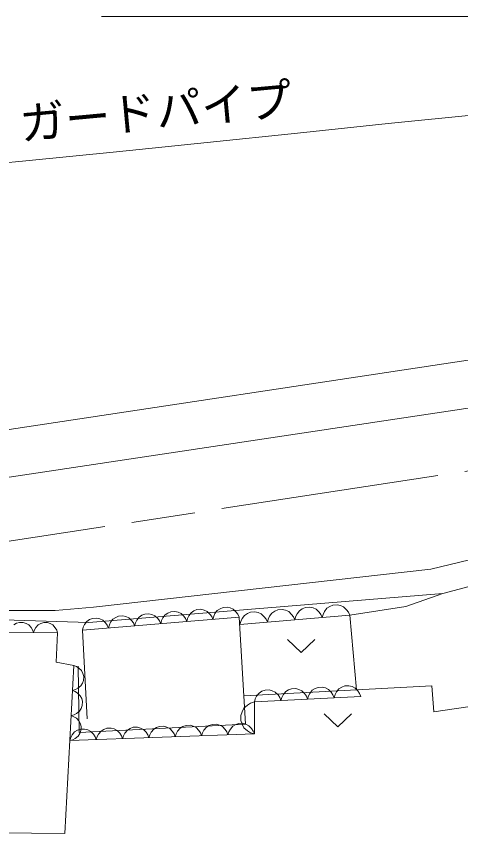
# Model space of a CAD drawing. Units: millimetres, scale not verified. Extents: x 40000 to 680000, y 20000 to 380000.
# Drawn here: x 93086 to 117468, y 275063 to 319936 of the extents above; entities that cross this region are included whole.
import ezdxf
from ezdxf.enums import TextEntityAlignment as Align

# ---------------------------------------------------------------- set-up
doc = ezdxf.new("R2010")
doc.units = ezdxf.units.MM
doc.header["$LTSCALE"] = 1000
doc.linetypes.add('CHAIN', pattern=[18.5, 12, -1.5, 3.5, -1.5])
doc.layers.add('S-BGD', color=7, linetype='Continuous', lineweight=13)
doc.layers.add('表題_事務所名', color=7, linetype='Continuous', lineweight=13)
doc.styles.add('ＭＳ ゴシック', font='')
doc.styles.get('ＭＳ ゴシック').set_extended_font_data('MS Gothic')

msp = doc.modelspace()

# ---------------------------------------------------------------- linework, layer by layer
at = {"layer": 'S-BGD'}
for p, q in [((113486, 314045), (118450, 314554)), ((108512, 313527), (113486, 314045)), ((103549, 313010), (108512, 313527)), ((98575, 312499), (103549, 313010)), ((93609, 312005), (98575, 312499)), ((88632, 311531), (93609, 312005)), ((133426, 303403), (66146, 293258)), ((66524, 290708), (148037, 302971)), ((115838, 289584), (134628, 294182)), ((128083, 291358), (116485, 288243)), ((97324, 287499), (115838, 289584)), ((97065, 286659), (116485, 288243)), ((116485, 288243), (114468, 287538)), ((90272, 287315), (95208, 287315)), ((95208, 287315), (97324, 287499)), ((101563, 287241), (101400, 287173)), ((101785, 287260), (101563, 287241)), ((101958, 287220), (101785, 287260)), ((102123, 287147), (101958, 287220)), ((102681, 287194), (102555, 287025)), ((102831, 287293), (102681, 287194)), ((102995, 287361), (102831, 287293)), ((103217, 287379), (102995, 287361)), ((103390, 287340), (103217, 287379)), ((103554, 287267), (103390, 287340)), ((103707, 287121), (103554, 287267)), ((104113, 287314), (103986, 287145)), ((104263, 287413), (104113, 287314)), ((104427, 287480), (104263, 287413)), ((104649, 287499), (104427, 287480)), ((104821, 287459), (104649, 287499)), ((104986, 287387), (104821, 287459)), ((105139, 287241), (104986, 287387)), ((105236, 287108), (105139, 287241)), ((105938, 287225), (105765, 287153)), ((106171, 287245), (105938, 287225)), ((106353, 287203), (106171, 287245)), ((106526, 287127), (106353, 287203)), ((107272, 287282), (107114, 287177)), ((107444, 287353), (107272, 287282)), ((107677, 287373), (107444, 287353)), ((107859, 287332), (107677, 287373)), ((108033, 287255), (107859, 287332)), ((108194, 287102), (108033, 287255)), ((108620, 287305), (108487, 287127)), ((108778, 287410), (108620, 287305)), ((108950, 287481), (108778, 287410)), ((109184, 287501), (108950, 287481)), ((109366, 287460), (109184, 287501)), ((109539, 287384), (109366, 287460)), ((109700, 287230), (109539, 287384)), ((109803, 287091), (109700, 287230)), ((109994, 287255), (109920, 287101)), ((110127, 287434), (109994, 287255)), ((110285, 287538), (110127, 287434)), ((110457, 287610), (110285, 287538)), ((110690, 287629), (110457, 287610)), ((110872, 287588), (110690, 287629)), ((111045, 287512), (110872, 287588)), ((111206, 287359), (111045, 287512)), ((111309, 287219), (111206, 287359)), ((111381, 287051), (111309, 287219)), ((114468, 287538), (111381, 287051)), ((92387, 286794), (97065, 286659)), ((105304, 286948), (96714, 286230)), ((97105, 286814), (96955, 286715)), ((97269, 286882), (97105, 286814)), ((97490, 286901), (97269, 286882)), ((97663, 286861), (97490, 286901)), ((97828, 286788), (97663, 286861)), ((97981, 286643), (97828, 286788)), ((98386, 286835), (98260, 286666)), ((98536, 286934), (98386, 286835)), ((98700, 287002), (98536, 286934)), ((98922, 287020), (98700, 287002)), ((99095, 286981), (98922, 287020)), ((99259, 286908), (99095, 286981)), ((99412, 286762), (99259, 286908)), ((99510, 286630), (99412, 286762)), ((99691, 286786), (99621, 286639)), ((99818, 286955), (99691, 286786)), ((99968, 287054), (99818, 286955)), ((100132, 287122), (99968, 287054)), ((100354, 287140), (100132, 287122)), ((100526, 287100), (100354, 287140)), ((100691, 287028), (100526, 287100)), ((100844, 286882), (100691, 287028)), ((100941, 286749), (100844, 286882)), ((101009, 286589), (100941, 286749)), ((101052, 286759), (101009, 286589)), ((101123, 286905), (101052, 286759)), ((101249, 287074), (101123, 286905)), ((101400, 287173), (101249, 287074)), ((102275, 287002), (102123, 287147)), ((102373, 286869), (102275, 287002)), ((102440, 286709), (102373, 286869)), ((102484, 286878), (102440, 286709)), ((102555, 287025), (102484, 286878)), ((103805, 286989), (103707, 287121)), ((103872, 286829), (103805, 286989)), ((103916, 286998), (103872, 286829)), ((103986, 287145), (103916, 286998)), ((105304, 286948), (105236, 287108)), ((105304, 286948), (105663, 281077)), ((111381, 287051), (105355, 286538)), ((105475, 286871), (105400, 286716)), ((105607, 287049), (105475, 286871)), ((105765, 287153), (105607, 287049)), ((106687, 286974), (106526, 287127)), ((106790, 286835), (106687, 286974)), ((106861, 286666), (106790, 286835)), ((106907, 286845), (106861, 286666)), ((106981, 286999), (106907, 286845)), ((107114, 287177), (106981, 286999)), ((108297, 286963), (108194, 287102)), ((108368, 286794), (108297, 286963)), ((108413, 286973), (108368, 286794)), ((108487, 287127), (108413, 286973)), ((109874, 286923), (109803, 287091)), ((109920, 287101), (109874, 286923)), ((111381, 287051), (111754, 282956)), ((93102, 286614), (92955, 286536)), ((93259, 286663), (93102, 286614)), ((93465, 286661), (93259, 286663)), ((93620, 286610), (93465, 286661)), ((93766, 286529), (93620, 286610)), ((93894, 286382), (93766, 286529)), ((93973, 286252), (93894, 286382)), ((94153, 286380), (94076, 286251)), ((94284, 286525), (94153, 286380)), ((94431, 286604), (94284, 286525)), ((94587, 286653), (94431, 286604)), ((94793, 286651), (94587, 286653)), ((94949, 286600), (94793, 286651)), ((95094, 286519), (94949, 286600)), ((95223, 286372), (95094, 286519)), ((95302, 286242), (95223, 286372)), ((96757, 286400), (96714, 286230)), ((96828, 286546), (96757, 286400)), ((96955, 286715), (96828, 286546)), ((98078, 286510), (97981, 286643)), ((98146, 286350), (98078, 286510)), ((98189, 286519), (98146, 286350)), ((98260, 286666), (98189, 286519)), ((99577, 286470), (99510, 286630)), ((99621, 286639), (99577, 286470)), ((105400, 286716), (105355, 286538)), ((95350, 286089), (91364, 286119)), ((94022, 286099), (93973, 286252)), ((94076, 286251), (94022, 286099)), ((95264, 284486), (95350, 286089)), ((95350, 286089), (95302, 286242)), ((96970, 281359), (96714, 286230)), ((107974, 285715), (108724, 285006)), ((108724, 285006), (109474, 285715)), ((96237, 284304), (95264, 284486)), ((95751, 275063), (96237, 284304)), ((96393, 284241), (96237, 284304)), ((96523, 284154), (96393, 284241)), ((96535, 280615), (96483, 284256)), ((96668, 284012), (96523, 284154)), ((96742, 283856), (96668, 284012)), ((96785, 283691), (96742, 283856)), ((96774, 283478), (96785, 283691)), ((96465, 283045), (96623, 283171)), ((96623, 283171), (96714, 283318)), ((96714, 283318), (96774, 283478)), ((105568, 282623), (115893, 283179)), ((111109, 283171), (110940, 283107)), ((111335, 283183), (111109, 283171)), ((111510, 283137), (111335, 283183)), ((115893, 283179), (115996, 281743)), ((96165, 282926), (96326, 282969)), ((96320, 282862), (96165, 282926)), ((96450, 282776), (96320, 282862)), ((96326, 282969), (96465, 283045)), ((96595, 282633), (96450, 282776)), ((106407, 282783), (106273, 282615)), ((106563, 282879), (106407, 282783)), ((106732, 282943), (106563, 282879)), ((106958, 282955), (106732, 282943)), ((107132, 282909), (106958, 282955)), ((107297, 282830), (107132, 282909)), ((107448, 282676), (107297, 282830)), ((107866, 282859), (107732, 282691)), ((108022, 282955), (107866, 282859)), ((108191, 283019), (108022, 282955)), ((108417, 283031), (108191, 283019)), ((108591, 282985), (108417, 283031)), ((108756, 282906), (108591, 282985)), ((108907, 282752), (108756, 282906)), ((109002, 282615), (108907, 282752)), ((109191, 282767), (109115, 282621)), ((109325, 282935), (109191, 282767)), ((109481, 283031), (109325, 282935)), ((109650, 283095), (109481, 283031)), ((109876, 283107), (109650, 283095)), ((110050, 283061), (109876, 283107)), ((110215, 282982), (110050, 283061)), ((110366, 282828), (110215, 282982)), ((110461, 282691), (110366, 282828)), ((110651, 282843), (110574, 282697)), ((110785, 283011), (110651, 282843)), ((110940, 283107), (110785, 283011)), ((111675, 283058), (111510, 283137)), ((111825, 282904), (111675, 283058)), ((111920, 282767), (111825, 282904)), ((111984, 282602), (111920, 282767)), ((96670, 282477), (96595, 282633)), ((96713, 282313), (96670, 282477)), ((96702, 282099), (96713, 282313)), ((106147, 282298), (105944, 282232)), ((111984, 282602), (106147, 282298)), ((106197, 282469), (106147, 282298)), ((106147, 282298), (106147, 280535)), ((106273, 282615), (106197, 282469)), ((107543, 282539), (107448, 282676)), ((107606, 282374), (107543, 282539)), ((107656, 282545), (107606, 282374)), ((107732, 282691), (107656, 282545)), ((109065, 282450), (109002, 282615)), ((109115, 282621), (109065, 282450)), ((110524, 282526), (110461, 282691)), ((110574, 282697), (110524, 282526)), ((115996, 281743), (122211, 282666)), ((96551, 281793), (96641, 281940)), ((96641, 281940), (96702, 282099)), ((105578, 281954), (105473, 281760)), ((105772, 282126), (105578, 281954)), ((105944, 282232), (105772, 282126)), ((96092, 281547), (96253, 281590)), ((96248, 281484), (96092, 281547)), ((96378, 281397), (96248, 281484)), ((96253, 281590), (96392, 281666)), ((96522, 281255), (96378, 281397)), ((96392, 281666), (96551, 281793)), ((105473, 281760), (105407, 281553)), ((105407, 281553), (105407, 281280)), ((109974, 281638), (110724, 280929)), ((110724, 280929), (111474, 281638)), ((96597, 281099), (96522, 281255)), ((105663, 281077), (96535, 280615)), ((96640, 280934), (96597, 281099)), ((96629, 280721), (96640, 280934)), ((99727, 280911), (99502, 280903)), ((99899, 280863), (99727, 280911)), ((100949, 280955), (100781, 280895)), ((101173, 280963), (100949, 280955)), ((101345, 280915), (101173, 280963)), ((101508, 280834), (101345, 280915)), ((102228, 280947), (102072, 280855)), ((102396, 281008), (102228, 280947)), ((102620, 281016), (102396, 281008)), ((102792, 280968), (102620, 281016)), ((102954, 280886), (102792, 280968)), ((103519, 280907), (103383, 280743)), ((103675, 280999), (103519, 280907)), ((103843, 281060), (103675, 280999)), ((104067, 281068), (103843, 281060)), ((104239, 281020), (104067, 281068)), ((104401, 280939), (104239, 281020)), ((104548, 280785), (104401, 280939)), ((104965, 280959), (104830, 280795)), ((105122, 281052), (104965, 280959)), ((105290, 281112), (105122, 281052)), ((105514, 281120), (105290, 281112)), ((105407, 281280), (105473, 281072)), ((105473, 281072), (105578, 280879)), ((105686, 281072), (105514, 281120)), ((105848, 280991), (105686, 281072)), ((105995, 280837), (105848, 280991)), ((106147, 280535), (96019, 280169)), ((96149, 280481), (96071, 280337)), ((96285, 280645), (96149, 280481)), ((96441, 280738), (96285, 280645)), ((96609, 280798), (96441, 280738)), ((96478, 280414), (96569, 280561)), ((96569, 280561), (96629, 280721)), ((96833, 280806), (96609, 280798)), ((97005, 280758), (96833, 280806)), ((97167, 280677), (97005, 280758)), ((97314, 280523), (97167, 280677)), ((97406, 280385), (97314, 280523)), ((97596, 280533), (97518, 280389)), ((97731, 280698), (97596, 280533)), ((97888, 280790), (97731, 280698)), ((98056, 280851), (97888, 280790)), ((98280, 280859), (98056, 280851)), ((98452, 280811), (98280, 280859)), ((98614, 280730), (98452, 280811)), ((98761, 280576), (98614, 280730)), ((98853, 280438), (98761, 280576)), ((99043, 280586), (98965, 280442)), ((99178, 280750), (99043, 280586)), ((99334, 280843), (99178, 280750)), ((99502, 280903), (99334, 280843)), ((100061, 280782), (99899, 280863)), ((100208, 280628), (100061, 280782)), ((100300, 280490), (100208, 280628)), ((100360, 280325), (100300, 280490)), ((100412, 280494), (100360, 280325)), ((100490, 280638), (100412, 280494)), ((100625, 280802), (100490, 280638)), ((100781, 280895), (100625, 280802)), ((101654, 280680), (101508, 280834)), ((101746, 280542), (101654, 280680)), ((101807, 280378), (101746, 280542)), ((101858, 280546), (101807, 280378)), ((101937, 280690), (101858, 280546)), ((102072, 280855), (101937, 280690)), ((103101, 280732), (102954, 280886)), ((103193, 280595), (103101, 280732)), ((103253, 280430), (103193, 280595)), ((103305, 280599), (103253, 280430)), ((103383, 280743), (103305, 280599)), ((104640, 280647), (104548, 280785)), ((104700, 280482), (104640, 280647)), ((104752, 280651), (104700, 280482)), ((104830, 280795), (104752, 280651)), ((105578, 280879), (105772, 280707)), ((105772, 280707), (105944, 280605)), ((105944, 280605), (106147, 280535)), ((106087, 280699), (105995, 280837)), ((106147, 280535), (106087, 280699)), ((96071, 280337), (96019, 280169)), ((96019, 280169), (96181, 280212)), ((96181, 280212), (96319, 280288)), ((96319, 280288), (96478, 280414)), ((97466, 280221), (97406, 280385)), ((97518, 280389), (97466, 280221)), ((98913, 280273), (98853, 280438)), ((98965, 280442), (98913, 280273)), ((82186, 275218), (95751, 275063))]:
    msp.add_line(p, q, dxfattribs=at)
at = {"layer": 'S-BGD', "linetype": 'CHAIN'}
msp.add_line((67785, 287308), (139330, 298261), dxfattribs=at)
at = {"layer": '表題_事務所名'}
msp.add_lwpolyline([(130429, 301254), (122832, 319936), (97752, 319936)], dxfattribs=at)

# ---------------------------------------------------------------- texts
at = {"layer": 'S-BGD', "style": 'ＭＳ ゴシック'}
msp.add_text('ガードパイプ', height=1833, rotation=5.3, dxfattribs=at).set_placement((93403, 312577), align=Align.BOTTOM_LEFT)

doc.saveas('drawing.dxf')
